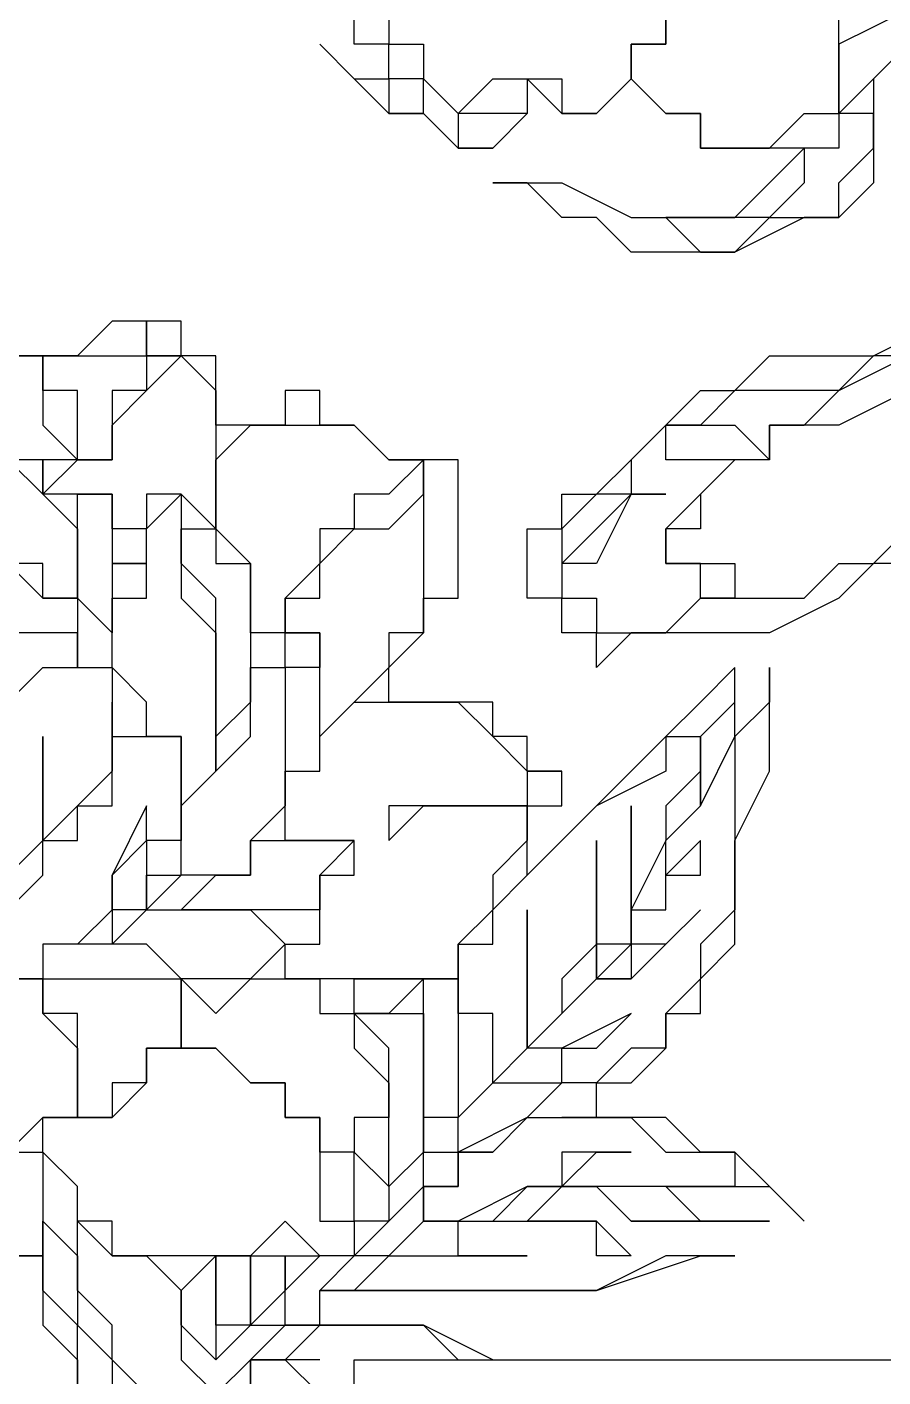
# Model space of a CAD drawing. Header units: millimetres. Extents: x 0 to 600, y 0 to 450.
# Drawn here: x 333.54 to 358.28, y 22.5 to 61.5 of the extents above; entities that cross this region are included whole.
import ezdxf

# ---------------------------------------------------------------- set-up
doc = ezdxf.new("R2010")
doc.units = ezdxf.units.MM
doc.layers.add('Engraving', color=1, linetype='Continuous')
doc.layers.add('External Cuts', color=5, linetype='Continuous')

msp = doc.modelspace()

# ---------------------------------------------------------------- linework, layer by layer
at = {"layer": 'Engraving'}
for p, q in [((343, 61), (343, 62)), ((344, 62), (344, 61)), ((352, 61), (352, 62)), ((352, 62), (352, 61)), ((359, 62), (357, 61)), ((357, 61), (357, 62)), ((343, 60), (342, 61)), ((342, 61), (342, 61)), ((342, 61), (342, 61)), ((342, 61), (343, 60)), ((344, 61), (343, 61)), ((344, 60), (344, 61)), ((344, 61), (344, 61)), ((344, 61), (344, 61)), ((344, 61), (344, 61)), ((344, 61), (345, 61)), ((345, 61), (345, 61)), ((345, 61), (345, 60)), ((351, 60), (351, 61)), ((351, 61), (351, 61)), ((351, 61), (352, 61)), ((352, 61), (351, 61)), ((351, 61), (351, 60)), ((357, 61), (357, 61)), ((357, 61), (357, 60)), ((357, 60), (357, 61)), ((357, 61), (357, 61)), ((357, 61), (357, 61)), ((359, 61), (358, 60)), ((358, 60), (359, 61)), ((344, 59), (343, 60)), ((343, 60), (343, 60)), ((343, 60), (343, 60)), ((343, 60), (344, 60)), ((344, 60), (344, 60)), ((344, 60), (344, 59)), ((345, 60), (344, 60)), ((345, 59), (345, 60)), ((345, 60), (345, 60)), ((345, 60), (345, 60)), ((345, 60), (345, 60)), ((345, 60), (346, 59)), ((346, 59), (347, 60)), ((347, 60), (348, 60)), ((349, 59), (348, 60)), ((348, 60), (348, 59)), ((348, 60), (348, 60)), ((348, 60), (348, 60)), ((348, 60), (349, 60)), ((349, 60), (349, 59)), ((350, 59), (351, 60)), ((351, 60), (350, 59)), ((352, 59), (351, 60)), ((351, 60), (352, 59)), ((351, 60), (351, 60)), ((357, 59), (358, 60)), ((357, 60), (357, 60)), ((357, 60), (357, 59)), ((357, 59), (357, 60)), ((357, 60), (357, 60)), ((357, 60), (357, 60)), ((358, 60), (358, 59)), ((345, 59), (344, 59)), ((344, 59), (344, 59)), ((344, 59), (345, 59)), ((346, 58), (345, 59)), ((347, 59), (346, 59)), ((346, 59), (346, 59)), ((346, 59), (346, 59)), ((346, 59), (346, 58)), ((346, 59), (346, 59)), ((348, 59), (347, 59)), ((347, 58), (348, 59)), ((348, 59), (347, 58)), ((348, 59), (348, 59)), ((348, 59), (348, 59)), ((348, 59), (348, 59)), ((348, 59), (348, 59)), ((350, 59), (349, 59)), ((349, 59), (349, 59)), ((349, 59), (350, 59)), ((350, 59), (350, 59)), ((350, 59), (350, 59)), ((350, 59), (350, 59)), ((350, 59), (350, 59)), ((350, 59), (350, 59)), ((350, 59), (350, 59)), ((353, 59), (352, 59)), ((352, 59), (353, 59)), ((353, 58), (353, 59)), ((353, 59), (353, 58)), ((355, 58), (356, 59)), ((356, 59), (357, 59)), ((358, 59), (357, 59)), ((357, 59), (357, 58)), ((357, 59), (357, 59)), ((357, 59), (357, 59)), ((358, 58), (358, 59)), ((358, 59), (358, 59)), ((358, 59), (358, 58)), ((346, 58), (347, 58)), ((347, 58), (346, 58)), ((346, 58), (346, 58)), ((346, 58), (346, 58)), ((347, 58), (347, 58)), ((347, 58), (347, 58)), ((347, 58), (347, 58)), ((354, 58), (353, 58)), ((353, 58), (353, 58)), ((353, 58), (354, 58)), ((355, 58), (354, 58)), ((354, 58), (354, 58)), ((354, 58), (354, 58)), ((354, 58), (355, 58)), ((356, 58), (355, 58)), ((355, 57), (356, 58)), ((357, 58), (356, 58)), ((356, 58), (356, 58)), ((356, 58), (356, 57)), ((357, 57), (358, 58)), ((358, 58), (358, 58)), ((358, 58), (358, 58)), ((358, 58), (358, 58)), ((358, 58), (358, 57)), ((348, 57), (347, 57)), ((347, 57), (347, 57)), ((347, 57), (347, 57)), ((347, 57), (349, 57)), ((349, 56), (348, 57)), ((349, 57), (351, 56)), ((354, 56), (355, 57)), ((356, 57), (355, 56)), ((356, 57), (356, 57)), ((356, 57), (356, 57)), ((357, 56), (357, 57)), ((358, 57), (357, 56)), ((358, 57), (358, 57)), ((350, 56), (349, 56)), ((351, 55), (350, 56)), ((351, 56), (351, 56)), ((351, 56), (352, 56)), ((352, 56), (353, 56)), ((353, 56), (352, 56)), ((352, 56), (353, 55)), ((353, 56), (354, 56)), ((354, 56), (353, 56)), ((356, 56), (354, 55)), ((354, 56), (354, 56)), ((355, 56), (354, 56)), ((354, 56), (354, 56)), ((354, 56), (354, 56)), ((354, 55), (355, 56)), ((355, 56), (356, 56)), ((356, 56), (356, 56)), ((356, 56), (357, 56)), ((357, 56), (356, 56)), ((356, 56), (356, 56)), ((357, 56), (357, 56)), ((352, 55), (351, 55)), ((353, 55), (352, 55)), ((352, 55), (352, 55)), ((352, 55), (352, 55)), ((354, 55), (353, 55)), ((353, 55), (353, 55)), ((353, 55), (353, 55)), ((353, 55), (354, 55)), ((354, 55), (354, 55)), ((354, 55), (354, 55)), ((336, 53), (335, 52)), ((337, 53), (336, 53)), ((336, 53), (336, 53)), ((336, 53), (336, 53)), ((338, 53), (337, 53)), ((337, 53), (337, 52)), ((337, 52), (337, 53)), ((338, 52), (338, 53)), ((338, 53), (338, 53)), ((338, 53), (338, 53)), ((358, 52), (360, 53)), ((334, 52), (333, 52)), ((333, 52), (334, 52)), ((335, 52), (334, 52)), ((334, 52), (334, 52)), ((334, 52), (334, 52)), ((334, 52), (334, 52)), ((334, 51), (334, 52)), ((334, 52), (335, 52)), ((334, 52), (334, 51)), ((335, 52), (335, 52)), ((335, 52), (335, 52)), ((335, 52), (336, 52)), ((336, 52), (336, 52)), ((336, 52), (336, 52)), ((336, 52), (337, 52)), ((337, 52), (337, 52)), ((337, 52), (337, 52)), ((337, 52), (337, 52)), ((337, 52), (338, 52)), ((338, 52), (337, 52)), ((337, 52), (337, 52)), ((337, 52), (337, 51)), ((337, 51), (338, 52)), ((339, 52), (338, 52)), ((338, 52), (338, 52)), ((338, 52), (338, 52)), ((338, 52), (338, 52)), ((338, 52), (338, 52)), ((338, 52), (339, 51)), ((339, 51), (339, 52)), ((354, 51), (355, 52)), ((355, 52), (357, 52)), ((357, 52), (358, 52)), ((358, 52), (357, 51)), ((357, 51), (359, 52)), ((359, 52), (358, 52)), ((335, 51), (334, 51)), ((334, 51), (334, 51)), ((334, 51), (334, 51)), ((334, 51), (334, 50)), ((335, 50), (335, 51)), ((337, 51), (336, 51)), ((336, 51), (336, 51)), ((336, 51), (336, 50)), ((336, 50), (337, 51)), ((337, 51), (337, 51)), ((339, 50), (339, 51)), ((339, 51), (339, 51)), ((339, 51), (339, 50)), ((342, 51), (341, 51)), ((341, 51), (341, 50)), ((342, 50), (342, 51)), ((352, 50), (353, 51)), ((353, 51), (354, 51)), ((354, 51), (353, 50)), ((355, 51), (354, 51)), ((357, 51), (355, 51)), ((356, 50), (357, 51)), ((359, 51), (357, 50)), ((334, 50), (335, 49)), ((335, 49), (335, 50)), ((335, 50), (335, 50)), ((336, 50), (336, 50)), ((336, 50), (336, 49)), ((336, 49), (336, 50)), ((336, 50), (336, 50)), ((340, 50), (339, 50)), ((339, 50), (339, 50)), ((339, 50), (339, 50)), ((339, 50), (339, 50)), ((339, 49), (340, 50)), ((339, 50), (339, 50)), ((339, 50), (339, 49)), ((341, 50), (340, 50)), ((340, 50), (340, 50)), ((340, 50), (340, 50)), ((340, 50), (340, 50)), ((340, 50), (340, 50)), ((340, 50), (341, 50)), ((341, 50), (341, 50)), ((341, 50), (342, 50)), ((343, 50), (342, 50)), ((342, 50), (342, 50)), ((342, 50), (342, 50)), ((342, 50), (343, 50)), ((344, 49), (343, 50)), ((343, 50), (343, 50)), ((343, 50), (344, 49)), ((351, 49), (352, 50)), ((352, 50), (351, 49)), ((352, 50), (352, 50)), ((353, 50), (352, 50)), ((352, 49), (352, 50)), ((352, 50), (352, 50)), ((352, 50), (353, 50)), ((353, 50), (354, 50)), ((354, 50), (355, 49)), ((356, 50), (355, 50)), ((355, 50), (355, 49)), ((355, 49), (355, 50)), ((355, 50), (355, 50)), ((355, 50), (356, 50)), ((357, 50), (356, 50)), ((333, 49), (334, 48)), ((334, 49), (333, 49)), ((334, 48), (335, 49)), ((335, 49), (334, 49)), ((334, 49), (334, 48)), ((334, 48), (334, 49)), ((334, 49), (334, 49)), ((335, 49), (335, 49)), ((336, 49), (335, 49)), ((335, 49), (335, 49)), ((335, 49), (336, 49)), ((336, 49), (336, 49)), ((339, 48), (339, 49)), ((339, 49), (339, 49)), ((339, 49), (339, 49)), ((339, 49), (339, 49)), ((339, 49), (339, 48)), ((345, 49), (344, 49)), ((344, 49), (344, 49)), ((344, 49), (344, 49)), ((344, 49), (345, 49)), ((345, 49), (344, 48)), ((346, 49), (345, 49)), ((345, 49), (345, 49)), ((345, 49), (345, 49)), ((345, 49), (345, 49)), ((345, 49), (345, 49)), ((345, 49), (345, 49)), ((345, 48), (345, 49)), ((345, 49), (345, 49)), ((345, 49), (345, 49)), ((345, 49), (345, 49)), ((345, 49), (345, 48)), ((345, 49), (345, 49)), ((345, 49), (345, 49)), ((345, 49), (345, 49)), ((346, 48), (346, 49)), ((350, 48), (351, 49)), ((351, 49), (351, 48)), ((353, 49), (352, 49)), ((353, 48), (354, 49)), ((354, 49), (353, 49)), ((354, 49), (353, 48)), ((355, 49), (354, 49)), ((355, 49), (355, 49)), ((355, 49), (355, 49)), ((335, 48), (334, 48)), ((334, 48), (334, 48)), ((334, 48), (334, 48)), ((334, 48), (335, 47)), ((335, 47), (335, 48)), ((335, 48), (335, 48)), ((335, 48), (335, 48)), ((335, 48), (336, 48)), ((336, 48), (335, 48)), ((336, 48), (336, 47)), ((336, 47), (336, 48)), ((336, 48), (336, 48)), ((337, 47), (338, 48)), ((338, 48), (337, 48)), ((337, 48), (337, 48)), ((337, 48), (337, 47)), ((338, 48), (338, 48)), ((338, 48), (338, 48)), ((338, 48), (338, 48)), ((338, 48), (338, 47)), ((338, 48), (338, 48)), ((338, 48), (338, 48)), ((338, 48), (338, 48)), ((338, 48), (338, 48)), ((339, 47), (338, 48)), ((338, 48), (338, 48)), ((339, 47), (339, 48)), ((339, 48), (339, 48)), ((339, 48), (339, 48)), ((339, 48), (339, 47)), ((344, 48), (343, 48)), ((343, 48), (343, 47)), ((344, 47), (345, 48)), ((345, 48), (345, 48)), ((345, 48), (345, 48)), ((345, 48), (345, 48)), ((345, 48), (345, 48)), ((345, 48), (345, 47)), ((346, 46), (346, 48)), ((346, 48), (346, 48)), ((346, 48), (346, 48)), ((349, 47), (349, 48)), ((349, 48), (350, 48)), ((350, 48), (349, 47)), ((350, 48), (350, 48)), ((350, 48), (350, 48)), ((351, 48), (350, 48)), ((350, 48), (350, 48)), ((351, 48), (350, 46)), ((350, 47), (351, 48)), ((351, 48), (352, 48)), ((352, 48), (351, 48)), ((351, 48), (351, 48)), ((352, 47), (353, 48)), ((352, 48), (352, 48)), ((352, 48), (352, 48)), ((352, 48), (352, 48)), ((353, 48), (353, 48)), ((353, 48), (353, 47)), ((335, 46), (335, 47)), ((335, 47), (335, 47)), ((335, 47), (335, 47)), ((335, 47), (335, 47)), ((335, 47), (335, 46)), ((336, 47), (336, 47)), ((336, 47), (336, 47)), ((336, 47), (336, 47)), ((336, 47), (336, 46)), ((337, 47), (336, 47)), ((337, 46), (337, 47)), ((337, 47), (337, 47)), ((337, 47), (337, 47)), ((338, 47), (338, 47)), ((338, 47), (339, 47)), ((338, 46), (338, 47)), ((338, 47), (338, 47)), ((338, 47), (338, 47)), ((338, 47), (338, 47)), ((338, 47), (338, 47)), ((338, 47), (338, 46)), ((339, 47), (339, 47)), ((339, 47), (339, 47)), ((339, 47), (339, 46)), ((340, 46), (339, 47)), ((339, 47), (339, 47)), ((339, 47), (339, 47)), ((339, 47), (339, 47)), ((339, 47), (339, 47)), ((342, 46), (343, 47)), ((343, 47), (342, 47)), ((342, 47), (342, 46)), ((343, 47), (344, 47)), ((345, 47), (345, 46)), ((348, 46), (348, 47)), ((348, 47), (349, 47)), ((349, 47), (349, 47)), ((349, 47), (349, 47)), ((349, 47), (349, 47)), ((349, 47), (349, 46)), ((349, 46), (350, 47)), ((350, 47), (350, 47)), ((352, 46), (352, 47)), ((352, 47), (352, 47)), ((353, 47), (352, 47)), ((352, 47), (352, 46)), ((358, 46), (359, 47)), ((333, 46), (334, 45)), ((334, 46), (333, 46)), ((334, 45), (334, 46)), ((334, 46), (334, 46)), ((335, 45), (335, 46)), ((335, 46), (335, 46)), ((335, 46), (335, 46)), ((335, 46), (335, 45)), ((336, 46), (337, 46)), ((337, 46), (336, 46)), ((336, 46), (336, 45)), ((337, 45), (337, 46)), ((337, 46), (337, 46)), ((339, 45), (338, 46)), ((338, 46), (338, 46)), ((338, 46), (338, 45)), ((339, 46), (339, 46)), ((339, 46), (340, 46)), ((340, 46), (340, 45)), ((340, 45), (340, 46)), ((340, 46), (340, 46)), ((342, 46), (341, 45)), ((342, 45), (342, 46)), ((342, 46), (342, 46)), ((342, 46), (342, 46)), ((342, 46), (342, 46)), ((342, 46), (342, 46)), ((342, 46), (342, 46)), ((345, 46), (345, 45)), ((346, 45), (346, 46)), ((346, 46), (346, 46)), ((348, 45), (348, 46)), ((348, 46), (348, 46)), ((348, 46), (348, 46)), ((349, 46), (349, 45)), ((350, 46), (349, 46)), ((353, 46), (352, 46)), ((352, 46), (352, 46)), ((352, 46), (353, 46)), ((353, 45), (353, 46)), ((353, 46), (353, 46)), ((353, 46), (353, 46)), ((353, 46), (353, 46)), ((353, 46), (354, 46)), ((354, 46), (354, 46)), ((354, 46), (354, 45)), ((356, 45), (357, 46)), ((358, 46), (357, 45)), ((357, 46), (358, 46)), ((359, 46), (358, 46)), ((334, 45), (334, 45)), ((334, 45), (334, 45)), ((334, 45), (334, 45)), ((334, 45), (334, 45)), ((334, 45), (334, 45)), ((334, 45), (334, 45)), ((334, 45), (334, 45)), ((334, 45), (335, 45)), ((334, 45), (334, 45)), ((334, 45), (334, 45)), ((335, 45), (334, 45)), ((334, 45), (334, 45)), ((335, 45), (335, 45)), ((335, 45), (335, 44)), ((335, 45), (335, 45)), ((335, 45), (335, 45)), ((335, 45), (335, 45)), ((336, 44), (335, 45)), ((335, 45), (335, 45)), ((335, 45), (335, 45)), ((336, 44), (336, 45)), ((336, 45), (337, 45)), ((336, 45), (336, 45)), ((336, 45), (336, 45)), ((336, 45), (336, 44)), ((337, 45), (337, 45)), ((338, 45), (339, 44)), ((339, 44), (339, 45)), ((340, 45), (340, 44)), ((340, 44), (340, 45)), ((341, 44), (341, 45)), ((341, 45), (342, 45)), ((341, 45), (341, 44)), ((345, 44), (345, 45)), ((345, 45), (346, 45)), ((345, 45), (345, 45)), ((345, 45), (345, 44)), ((349, 45), (348, 45)), ((348, 45), (348, 45)), ((349, 44), (349, 45)), ((349, 45), (349, 45)), ((349, 45), (349, 45)), ((349, 45), (349, 45)), ((349, 45), (350, 45)), ((350, 45), (350, 45)), ((350, 45), (350, 44)), ((352, 44), (353, 45)), ((353, 45), (353, 45)), ((353, 45), (353, 45)), ((354, 45), (353, 45)), ((353, 45), (354, 45)), ((354, 45), (354, 45)), ((354, 45), (354, 45)), ((354, 45), (354, 45)), ((354, 45), (356, 45)), ((357, 45), (355, 44)), ((334, 44), (333, 44)), ((335, 44), (334, 44)), ((334, 44), (334, 44)), ((335, 44), (335, 44)), ((335, 44), (335, 44)), ((335, 44), (335, 44)), ((335, 44), (335, 43)), ((335, 43), (335, 44)), ((335, 44), (335, 44)), ((336, 43), (336, 44)), ((336, 44), (336, 44)), ((336, 44), (336, 44)), ((339, 43), (339, 44)), ((339, 44), (339, 44)), ((339, 44), (339, 44)), ((339, 44), (339, 43)), ((340, 44), (340, 43)), ((341, 44), (340, 44)), ((340, 44), (340, 44)), ((340, 44), (340, 44)), ((340, 44), (340, 44)), ((340, 44), (340, 44)), ((340, 44), (340, 44)), ((341, 43), (341, 44)), ((341, 44), (341, 44)), ((341, 44), (342, 44)), ((342, 44), (341, 44)), ((341, 44), (341, 44)), ((341, 44), (341, 44)), ((341, 44), (341, 44)), ((342, 44), (342, 44)), ((342, 44), (342, 43)), ((342, 43), (342, 44)), ((342, 44), (342, 44)), ((342, 44), (342, 44)), ((342, 44), (342, 44)), ((342, 44), (342, 44)), ((342, 44), (342, 44)), ((342, 44), (342, 44)), ((344, 43), (345, 44)), ((345, 44), (344, 44)), ((344, 44), (344, 43)), ((345, 44), (345, 44)), ((350, 44), (349, 44)), ((349, 44), (349, 44)), ((349, 44), (349, 44)), ((351, 44), (350, 43)), ((350, 43), (350, 44)), ((350, 44), (350, 44)), ((350, 44), (351, 44)), ((352, 44), (351, 44)), ((351, 44), (351, 44)), ((351, 44), (352, 44)), ((353, 44), (352, 44)), ((352, 44), (352, 44)), ((352, 44), (352, 44)), ((352, 44), (352, 44)), ((354, 44), (353, 44)), ((353, 44), (353, 44)), ((355, 44), (354, 44)), ((333, 42), (334, 43)), ((334, 43), (334, 43)), ((334, 43), (334, 43)), ((334, 43), (334, 43)), ((334, 43), (334, 43)), ((334, 43), (334, 43)), ((334, 43), (335, 43)), ((335, 43), (336, 43)), ((336, 43), (336, 43)), ((336, 43), (336, 43)), ((336, 43), (336, 43)), ((336, 43), (336, 42)), ((337, 42), (336, 43)), ((336, 43), (336, 43)), ((336, 43), (336, 43)), ((336, 43), (336, 43)), ((339, 42), (339, 43)), ((339, 43), (339, 43)), ((339, 43), (339, 42)), ((340, 42), (340, 43)), ((340, 43), (340, 43)), ((340, 43), (341, 43)), ((340, 43), (340, 42)), ((342, 43), (341, 43)), ((341, 43), (341, 42)), ((342, 42), (342, 43)), ((344, 43), (343, 42)), ((344, 42), (344, 43)), ((344, 43), (344, 43)), ((350, 43), (350, 43)), ((354, 43), (353, 42)), ((354, 42), (354, 43)), ((354, 43), (354, 43)), ((354, 43), (354, 43)), ((354, 43), (354, 43)), ((354, 43), (354, 43)), ((355, 42), (355, 43)), ((355, 43), (355, 43)), ((355, 43), (355, 42)), ((336, 42), (336, 42)), ((336, 42), (336, 41)), ((336, 41), (336, 42)), ((336, 42), (336, 42)), ((336, 42), (336, 42)), ((336, 42), (336, 42)), ((336, 42), (336, 42)), ((336, 42), (336, 41)), ((337, 41), (337, 42)), ((337, 42), (337, 42)), ((337, 42), (337, 42)), ((337, 42), (337, 42)), ((340, 42), (339, 41)), ((339, 41), (339, 42)), ((339, 42), (339, 41)), ((340, 41), (340, 42)), ((340, 42), (340, 42)), ((340, 42), (340, 42)), ((340, 42), (340, 42)), ((341, 42), (341, 41)), ((342, 41), (343, 42)), ((342, 41), (342, 42)), ((343, 42), (342, 41)), ((343, 42), (344, 42)), ((343, 42), (343, 42)), ((345, 42), (344, 42)), ((344, 42), (344, 42)), ((344, 42), (344, 42)), ((344, 42), (344, 42)), ((344, 42), (344, 42)), ((344, 42), (345, 42)), ((346, 42), (345, 42)), ((345, 42), (346, 42)), ((347, 42), (346, 42)), ((346, 42), (346, 42)), ((346, 42), (346, 42)), ((346, 42), (347, 41)), ((347, 41), (347, 42)), ((353, 42), (352, 41)), ((353, 41), (354, 42)), ((354, 42), (353, 41)), ((355, 42), (354, 41)), ((354, 41), (354, 42)), ((354, 42), (354, 42)), ((354, 42), (354, 42)), ((354, 42), (354, 42)), ((355, 40), (355, 42)), ((355, 42), (355, 42)), ((334, 40), (334, 41)), ((334, 41), (334, 41)), ((334, 41), (334, 41)), ((334, 41), (334, 40)), ((336, 40), (336, 41)), ((336, 41), (337, 41)), ((336, 41), (336, 41)), ((336, 41), (336, 41)), ((336, 41), (336, 41)), ((336, 41), (336, 40)), ((337, 41), (337, 41)), ((337, 41), (337, 41)), ((337, 41), (337, 41)), ((337, 41), (337, 41)), ((337, 41), (338, 41)), ((338, 41), (337, 41)), ((337, 41), (337, 41)), ((337, 41), (337, 41)), ((337, 41), (337, 41)), ((338, 41), (338, 40)), ((338, 39), (338, 41)), ((338, 41), (338, 41)), ((338, 41), (338, 41)), ((338, 41), (338, 41)), ((339, 40), (340, 41)), ((339, 41), (339, 40)), ((339, 40), (339, 41)), ((339, 41), (339, 40)), ((340, 41), (340, 41)), ((341, 41), (341, 41)), ((341, 41), (341, 40)), ((342, 40), (342, 41)), ((342, 41), (342, 41)), ((342, 41), (342, 41)), ((342, 41), (342, 41)), ((342, 41), (342, 41)), ((342, 41), (342, 41)), ((348, 41), (347, 41)), ((347, 41), (347, 41)), ((347, 41), (348, 40)), ((348, 40), (348, 41)), ((348, 41), (348, 41)), ((351, 40), (352, 41)), ((352, 41), (352, 40)), ((352, 41), (353, 41)), ((353, 39), (354, 41)), ((353, 41), (353, 40)), ((353, 40), (353, 41)), ((353, 41), (353, 41)), ((353, 41), (353, 41)), ((353, 41), (353, 40)), ((354, 41), (354, 39)), ((334, 39), (334, 40)), ((334, 40), (334, 40)), ((334, 40), (334, 39)), ((336, 40), (335, 39)), ((336, 39), (336, 40)), ((336, 40), (336, 40)), ((336, 40), (336, 40)), ((338, 39), (339, 40)), ((338, 40), (338, 39)), ((339, 40), (338, 39)), ((339, 40), (339, 40)), ((341, 39), (341, 40)), ((341, 40), (342, 40)), ((341, 40), (341, 40)), ((341, 40), (341, 39)), ((342, 40), (342, 40)), ((349, 40), (348, 40)), ((348, 40), (348, 40)), ((348, 40), (348, 40)), ((348, 40), (349, 40)), ((349, 40), (348, 40)), ((348, 40), (348, 39)), ((349, 39), (349, 40)), ((349, 40), (349, 40)), ((349, 40), (349, 40)), ((349, 40), (349, 40)), ((349, 40), (349, 40)), ((349, 40), (349, 40)), ((349, 40), (349, 40)), ((349, 40), (349, 40)), ((352, 40), (350, 39)), ((350, 39), (351, 40)), ((353, 40), (352, 39)), ((353, 40), (353, 39)), ((353, 39), (353, 40)), ((353, 40), (353, 40)), ((354, 38), (355, 40)), ((335, 39), (334, 38)), ((334, 38), (334, 39)), ((334, 39), (334, 39)), ((334, 39), (334, 38)), ((335, 38), (335, 39)), ((335, 39), (336, 39)), ((335, 39), (335, 39)), ((335, 39), (335, 39)), ((337, 39), (336, 37)), ((336, 39), (336, 39)), ((337, 38), (337, 39)), ((337, 39), (337, 39)), ((337, 39), (337, 39)), ((337, 39), (337, 39)), ((337, 39), (337, 39)), ((338, 38), (338, 39)), ((338, 39), (338, 38)), ((338, 39), (338, 39)), ((338, 39), (338, 39)), ((338, 39), (338, 39)), ((338, 39), (338, 39)), ((338, 39), (338, 39)), ((338, 39), (338, 39)), ((341, 39), (340, 38)), ((341, 38), (341, 39)), ((341, 39), (341, 39)), ((341, 39), (341, 39)), ((345, 39), (344, 39)), ((344, 39), (344, 38)), ((344, 38), (345, 39)), ((346, 39), (345, 39)), ((345, 39), (346, 39)), ((347, 39), (346, 39)), ((346, 39), (346, 39)), ((346, 39), (348, 39)), ((348, 39), (347, 39)), ((347, 39), (347, 39)), ((348, 38), (348, 39)), ((348, 39), (348, 39)), ((348, 39), (349, 39)), ((348, 39), (348, 39)), ((348, 39), (348, 39)), ((348, 39), (348, 39)), ((348, 39), (348, 38)), ((350, 39), (349, 38)), ((349, 38), (350, 39)), ((350, 39), (350, 39)), ((351, 38), (351, 39)), ((351, 39), (351, 39)), ((351, 39), (351, 39)), ((351, 39), (351, 39)), ((351, 39), (351, 39)), ((351, 39), (351, 38)), ((352, 38), (353, 39)), ((352, 39), (352, 39)), ((352, 39), (352, 38)), ((354, 39), (354, 38)), ((334, 38), (333, 37)), ((334, 37), (334, 38)), ((334, 38), (334, 38)), ((334, 38), (334, 38)), ((334, 38), (335, 38)), ((336, 37), (337, 38)), ((338, 38), (337, 38)), ((337, 38), (337, 37)), ((338, 37), (338, 38)), ((338, 38), (338, 38)), ((340, 37), (340, 38)), ((340, 38), (341, 38)), ((340, 38), (340, 38)), ((340, 38), (340, 37)), ((342, 38), (341, 38)), ((341, 38), (341, 38)), ((341, 38), (341, 38)), ((341, 38), (342, 38)), ((343, 38), (342, 38)), ((342, 38), (342, 38)), ((342, 38), (342, 38)), ((342, 38), (343, 38)), ((343, 38), (342, 37)), ((343, 37), (343, 38)), ((343, 38), (343, 38)), ((343, 38), (343, 38)), ((343, 38), (343, 38)), ((343, 38), (343, 38)), ((343, 38), (343, 38)), ((343, 38), (343, 38)), ((344, 38), (344, 38)), ((344, 38), (344, 38)), ((348, 38), (347, 37)), ((349, 38), (348, 37)), ((348, 37), (348, 38)), ((348, 37), (349, 38)), ((349, 38), (349, 38)), ((349, 38), (349, 38)), ((350, 37), (350, 38)), ((350, 38), (350, 38)), ((350, 38), (350, 38)), ((350, 38), (350, 37)), ((352, 38), (351, 36)), ((351, 37), (351, 38)), ((351, 38), (351, 38)), ((351, 38), (351, 37)), ((353, 38), (352, 37)), ((352, 37), (352, 38)), ((352, 38), (352, 38)), ((353, 37), (353, 38)), ((353, 38), (353, 38)), ((353, 38), (353, 38)), ((353, 38), (353, 38)), ((353, 38), (353, 38)), ((354, 37), (354, 38)), ((354, 38), (354, 36)), ((333, 36), (334, 37)), ((336, 36), (336, 37)), ((336, 37), (336, 37)), ((336, 37), (336, 37)), ((336, 37), (336, 36)), ((338, 37), (337, 36)), ((337, 36), (337, 37)), ((337, 37), (338, 37)), ((337, 37), (337, 37)), ((337, 37), (337, 36)), ((338, 36), (339, 37)), ((339, 37), (338, 37)), ((338, 37), (338, 37)), ((339, 37), (339, 37)), ((339, 37), (340, 37)), ((340, 37), (339, 37)), ((339, 37), (339, 37)), ((342, 36), (342, 37)), ((342, 37), (342, 37)), ((342, 37), (342, 37)), ((342, 37), (342, 37)), ((342, 37), (342, 37)), ((342, 37), (343, 37)), ((342, 37), (342, 37)), ((342, 37), (342, 37)), ((342, 37), (342, 37)), ((342, 37), (342, 37)), ((342, 37), (342, 36)), ((347, 36), (348, 37)), ((347, 37), (347, 36)), ((348, 37), (348, 37)), ((348, 37), (348, 37)), ((348, 37), (348, 37)), ((350, 36), (350, 37)), ((350, 37), (350, 37)), ((350, 37), (350, 36)), ((351, 36), (351, 37)), ((351, 37), (351, 36)), ((352, 36), (352, 37)), ((352, 37), (353, 37)), ((352, 37), (352, 37)), ((352, 37), (352, 37)), ((352, 37), (352, 37)), ((352, 37), (352, 37)), ((354, 36), (354, 37)), ((336, 36), (335, 35)), ((335, 35), (336, 36)), ((336, 35), (337, 36)), ((336, 36), (336, 36)), ((336, 36), (336, 36)), ((337, 36), (336, 36)), ((336, 36), (336, 35)), ((337, 36), (337, 36)), ((337, 36), (338, 36)), ((337, 36), (337, 36)), ((337, 36), (337, 36)), ((338, 36), (338, 36)), ((339, 36), (338, 36)), ((338, 36), (338, 36)), ((338, 36), (338, 36)), ((338, 36), (338, 36)), ((338, 36), (338, 36)), ((338, 36), (339, 36)), ((340, 36), (339, 36)), ((339, 36), (339, 36)), ((339, 36), (340, 36)), ((341, 36), (340, 36)), ((340, 36), (340, 36)), ((340, 36), (340, 36)), ((340, 36), (341, 35)), ((342, 36), (341, 36)), ((341, 36), (341, 36)), ((341, 36), (341, 36)), ((342, 35), (342, 36)), ((342, 36), (342, 36)), ((342, 36), (342, 36)), ((342, 36), (342, 36)), ((342, 36), (342, 36)), ((342, 36), (342, 36)), ((342, 36), (342, 36)), ((342, 36), (342, 36)), ((342, 36), (342, 36)), ((347, 36), (346, 35)), ((347, 35), (347, 36)), ((347, 36), (347, 36)), ((348, 35), (348, 36)), ((348, 36), (348, 36)), ((348, 36), (348, 35)), ((350, 35), (350, 36)), ((350, 36), (350, 36)), ((350, 36), (350, 35)), ((351, 35), (351, 36)), ((351, 36), (352, 36)), ((351, 36), (351, 36)), ((351, 36), (351, 36)), ((351, 36), (351, 36)), ((351, 36), (351, 35)), ((352, 35), (353, 36)), ((353, 36), (352, 35)), ((354, 36), (353, 35)), ((353, 36), (353, 36)), ((353, 36), (353, 36)), ((354, 35), (354, 36)), ((335, 35), (334, 35)), ((334, 35), (334, 34)), ((335, 35), (335, 35)), ((335, 35), (335, 35)), ((336, 35), (335, 35)), ((337, 35), (336, 35)), ((336, 35), (336, 35)), ((336, 35), (336, 35)), ((336, 35), (336, 35)), ((336, 35), (336, 35)), ((338, 34), (337, 35)), ((341, 35), (340, 34)), ((341, 34), (341, 35)), ((341, 35), (341, 35)), ((341, 35), (341, 35)), ((341, 35), (341, 35)), ((341, 35), (342, 35)), ((341, 35), (341, 35)), ((341, 35), (341, 35)), ((341, 35), (341, 35)), ((341, 35), (341, 35)), ((341, 35), (341, 35)), ((342, 35), (342, 35)), ((346, 34), (346, 35)), ((346, 35), (347, 35)), ((346, 35), (346, 35)), ((346, 35), (346, 34)), ((348, 34), (348, 35)), ((348, 35), (348, 35)), ((348, 35), (348, 34)), ((350, 35), (349, 34)), ((350, 34), (351, 35)), ((351, 35), (350, 35)), ((350, 35), (350, 35)), ((350, 35), (350, 34)), ((350, 34), (350, 35)), ((350, 35), (350, 35)), ((350, 35), (350, 35)), ((351, 34), (352, 35)), ((352, 35), (351, 35)), ((351, 35), (351, 34)), ((351, 35), (351, 35)), ((352, 35), (352, 35)), ((352, 35), (352, 35)), ((353, 34), (354, 35)), ((353, 35), (353, 34)), ((333, 34), (334, 34)), ((334, 34), (333, 34)), ((334, 33), (334, 34)), ((334, 34), (334, 34)), ((334, 34), (334, 34)), ((334, 34), (335, 34)), ((334, 34), (334, 34)), ((334, 34), (334, 33)), ((335, 34), (335, 34)), ((335, 34), (335, 34)), ((335, 34), (336, 34)), ((336, 34), (337, 34)), ((337, 34), (337, 34)), ((337, 34), (337, 34)), ((337, 34), (338, 34)), ((338, 33), (338, 34)), ((338, 34), (339, 33)), ((338, 34), (338, 33)), ((339, 34), (338, 34)), ((338, 34), (338, 34)), ((339, 33), (340, 34)), ((340, 34), (339, 34)), ((339, 34), (339, 34)), ((339, 34), (339, 34)), ((339, 34), (339, 34)), ((339, 34), (339, 34)), ((340, 34), (340, 34)), ((340, 34), (340, 34)), ((340, 34), (340, 34)), ((340, 34), (340, 34)), ((340, 34), (341, 34)), ((340, 34), (340, 34)), ((341, 34), (341, 34)), ((341, 34), (342, 34)), ((342, 34), (341, 34)), ((341, 34), (341, 34)), ((342, 34), (342, 33)), ((343, 34), (342, 34)), ((342, 34), (342, 34)), ((343, 33), (343, 34)), ((343, 34), (343, 34)), ((343, 34), (343, 34)), ((343, 34), (344, 34)), ((344, 34), (343, 34)), ((343, 34), (343, 34)), ((344, 34), (345, 34)), ((345, 34), (344, 33)), ((345, 34), (344, 34)), ((345, 33), (345, 34)), ((345, 34), (346, 34)), ((345, 34), (345, 34)), ((345, 34), (345, 34)), ((346, 34), (345, 34)), ((345, 34), (345, 34)), ((346, 34), (346, 34)), ((346, 34), (346, 34)), ((346, 33), (346, 34)), ((346, 34), (346, 34)), ((346, 34), (346, 33)), ((348, 33), (348, 34)), ((348, 34), (348, 34)), ((348, 34), (348, 34)), ((348, 34), (348, 33)), ((349, 33), (350, 34)), ((349, 34), (349, 33)), ((350, 34), (351, 34)), ((351, 34), (350, 34)), ((350, 34), (350, 34)), ((350, 34), (350, 34)), ((350, 34), (350, 34)), ((353, 34), (352, 33)), ((353, 33), (353, 34)), ((353, 34), (353, 34)), ((335, 33), (334, 33)), ((334, 33), (334, 33)), ((334, 33), (335, 32)), ((335, 32), (335, 33)), ((338, 32), (338, 33)), ((338, 33), (338, 33)), ((338, 33), (338, 33)), ((338, 33), (338, 33)), ((338, 33), (338, 33)), ((338, 33), (338, 32)), ((339, 33), (339, 33)), ((339, 33), (339, 33)), ((342, 33), (343, 33)), ((344, 32), (343, 33)), ((343, 33), (344, 33)), ((343, 33), (343, 32)), ((344, 33), (343, 33)), ((343, 33), (343, 33)), ((344, 33), (345, 33)), ((344, 33), (344, 33)), ((345, 33), (345, 33)), ((345, 32), (345, 33)), ((345, 33), (345, 32)), ((347, 33), (346, 33)), ((346, 33), (346, 33)), ((346, 33), (346, 32)), ((347, 32), (347, 33)), ((348, 32), (349, 33)), ((349, 33), (348, 32)), ((348, 32), (348, 33)), ((348, 33), (348, 33)), ((348, 33), (348, 32)), ((351, 33), (349, 32)), ((349, 33), (349, 33)), ((350, 32), (351, 33)), ((351, 33), (351, 33)), ((351, 33), (351, 33)), ((352, 32), (352, 33)), ((352, 33), (353, 33)), ((352, 33), (352, 32)), ((335, 31), (335, 32)), ((335, 32), (335, 32)), ((335, 32), (335, 32)), ((335, 32), (335, 32)), ((335, 32), (335, 31)), ((337, 31), (337, 32)), ((337, 32), (337, 32)), ((337, 32), (337, 32)), ((337, 32), (338, 32)), ((338, 32), (337, 32)), ((337, 32), (337, 32)), ((337, 32), (337, 32)), ((337, 32), (337, 32)), ((337, 32), (337, 32)), ((337, 32), (337, 31)), ((338, 32), (338, 32)), ((338, 32), (338, 32)), ((338, 32), (339, 32)), ((339, 32), (338, 32)), ((338, 32), (338, 32)), ((338, 32), (338, 32)), ((338, 32), (338, 32)), ((338, 32), (338, 32)), ((339, 32), (340, 31)), ((340, 31), (339, 32)), ((343, 32), (343, 32)), ((343, 32), (344, 31)), ((344, 31), (344, 32)), ((344, 32), (344, 32)), ((345, 31), (345, 32)), ((345, 32), (345, 32)), ((345, 32), (345, 32)), ((345, 32), (345, 32)), ((345, 32), (345, 31)), ((346, 32), (346, 32)), ((346, 32), (346, 31)), ((348, 32), (347, 31)), ((347, 31), (347, 32)), ((347, 32), (347, 32)), ((349, 32), (348, 32)), ((348, 32), (348, 32)), ((348, 32), (348, 32)), ((348, 32), (348, 32)), ((348, 32), (348, 32)), ((348, 32), (348, 32)), ((349, 31), (349, 32)), ((349, 32), (350, 32)), ((351, 32), (350, 31)), ((351, 31), (352, 32)), ((352, 32), (351, 32)), ((335, 30), (335, 31)), ((335, 31), (335, 31)), ((335, 31), (335, 31)), ((335, 31), (335, 31)), ((335, 31), (335, 30)), ((336, 30), (337, 31)), ((337, 31), (336, 31)), ((336, 31), (336, 30)), ((337, 31), (337, 31)), ((337, 31), (337, 31)), ((337, 31), (337, 31)), ((340, 31), (340, 31)), ((340, 31), (341, 31)), ((341, 31), (340, 31)), ((341, 31), (341, 30)), ((341, 30), (341, 31)), ((341, 31), (341, 31)), ((344, 30), (344, 31)), ((344, 31), (344, 31)), ((344, 31), (344, 31)), ((344, 31), (344, 30)), ((345, 30), (345, 31)), ((345, 31), (345, 31)), ((345, 31), (345, 30)), ((346, 30), (347, 31)), ((347, 31), (346, 30)), ((346, 30), (347, 31)), ((346, 31), (346, 31)), ((346, 31), (346, 30)), ((347, 31), (348, 31)), ((347, 31), (347, 31)), ((349, 31), (348, 30)), ((348, 31), (348, 31)), ((348, 31), (349, 31)), ((350, 31), (349, 31)), ((350, 30), (350, 31)), ((350, 31), (351, 31)), ((334, 30), (333, 29)), ((334, 29), (334, 30)), ((334, 30), (335, 30)), ((335, 30), (334, 30)), ((334, 30), (334, 30)), ((334, 30), (334, 30)), ((335, 30), (335, 30)), ((335, 30), (335, 30)), ((335, 30), (336, 30)), ((335, 30), (335, 30)), ((336, 30), (335, 30)), ((335, 30), (335, 30)), ((335, 30), (335, 30)), ((336, 30), (336, 30)), ((336, 30), (336, 30)), ((341, 30), (342, 30)), ((342, 30), (341, 30)), ((342, 30), (342, 29)), ((342, 29), (342, 30)), ((342, 30), (342, 30)), ((344, 30), (343, 30)), ((343, 30), (343, 29)), ((344, 29), (344, 30)), ((344, 30), (344, 30)), ((344, 30), (344, 30)), ((346, 30), (345, 30)), ((345, 30), (345, 29)), ((345, 29), (345, 30)), ((345, 30), (345, 29)), ((348, 30), (346, 29)), ((346, 29), (346, 30)), ((346, 30), (346, 30)), ((346, 30), (346, 30)), ((346, 30), (346, 30)), ((347, 29), (348, 30)), ((348, 30), (349, 30)), ((350, 30), (349, 30)), ((349, 30), (349, 30)), ((349, 30), (350, 30)), ((349, 30), (350, 30)), ((351, 30), (350, 30)), ((350, 30), (350, 30)), ((350, 30), (351, 30)), ((352, 30), (351, 30)), ((351, 30), (352, 29)), ((353, 29), (352, 30)), ((333, 29), (334, 29)), ((334, 29), (334, 29)), ((334, 29), (334, 28)), ((335, 28), (334, 29)), ((334, 29), (334, 29)), ((334, 29), (334, 29)), ((334, 29), (334, 29)), ((334, 29), (334, 29)), ((342, 29), (342, 29)), ((342, 29), (342, 29)), ((342, 29), (342, 27)), ((342, 29), (342, 29)), ((343, 29), (342, 29)), ((342, 29), (342, 29)), ((343, 28), (343, 29)), ((343, 29), (343, 29)), ((343, 29), (343, 29)), ((343, 29), (344, 28)), ((343, 29), (343, 29)), ((343, 29), (343, 29)), ((343, 29), (343, 29)), ((343, 29), (343, 29)), ((344, 29), (344, 29)), ((344, 29), (344, 29)), ((344, 29), (344, 29)), ((345, 29), (344, 28)), ((344, 28), (344, 29)), ((344, 29), (344, 29)), ((345, 28), (345, 29)), ((345, 29), (346, 29)), ((345, 29), (345, 29)), ((345, 29), (345, 29)), ((346, 29), (346, 29)), ((346, 29), (346, 29)), ((346, 29), (346, 29)), ((346, 28), (346, 29)), ((346, 29), (347, 29)), ((347, 29), (346, 29)), ((346, 29), (346, 28)), ((346, 29), (347, 29)), ((347, 29), (347, 29)), ((347, 29), (347, 29)), ((347, 29), (347, 29)), ((349, 28), (350, 29)), ((350, 29), (349, 29)), ((349, 29), (349, 28)), ((350, 29), (350, 29)), ((350, 29), (351, 29)), ((351, 29), (350, 29)), ((351, 29), (351, 29)), ((351, 29), (351, 29)), ((351, 29), (351, 29)), ((351, 29), (351, 29)), ((351, 29), (351, 29)), ((352, 29), (353, 29)), ((354, 29), (353, 29)), ((353, 29), (354, 29)), ((355, 28), (354, 29)), ((354, 29), (354, 29)), ((354, 29), (354, 28)), ((334, 28), (334, 28)), ((334, 28), (334, 28)), ((334, 28), (334, 27)), ((335, 27), (335, 28)), ((343, 27), (343, 28)), ((343, 28), (343, 28)), ((343, 28), (343, 28)), ((344, 27), (345, 28)), ((344, 28), (344, 28)), ((344, 28), (344, 28)), ((344, 28), (344, 28)), ((344, 28), (344, 27)), ((344, 28), (344, 28)), ((345, 27), (345, 28)), ((345, 28), (346, 28)), ((346, 28), (345, 28)), ((345, 28), (345, 28)), ((345, 28), (345, 27)), ((348, 28), (346, 27)), ((348, 28), (347, 27)), ((347, 27), (348, 28)), ((348, 27), (349, 28)), ((349, 28), (348, 28)), ((348, 28), (348, 28)), ((348, 28), (349, 28)), ((349, 28), (348, 28)), ((348, 28), (348, 28)), ((349, 28), (350, 28)), ((350, 28), (349, 28)), ((350, 28), (350, 28)), ((350, 28), (351, 27)), ((351, 28), (350, 28)), ((352, 28), (351, 28)), ((353, 27), (352, 28)), ((352, 28), (352, 28)), ((352, 28), (352, 28)), ((352, 28), (352, 28)), ((352, 28), (352, 28)), ((352, 28), (352, 28)), ((352, 28), (353, 28)), ((353, 28), (352, 28)), ((353, 28), (354, 28)), ((354, 28), (353, 28)), ((353, 28), (353, 28)), ((354, 28), (354, 28)), ((354, 28), (354, 28)), ((354, 28), (354, 28)), ((354, 28), (354, 28)), ((354, 28), (355, 28)), ((355, 28), (355, 28)), ((355, 28), (356, 27)), ((356, 27), (355, 28)), ((355, 28), (355, 28)), ((334, 27), (334, 27)), ((334, 27), (334, 26)), ((334, 26), (334, 27)), ((334, 27), (334, 27)), ((334, 27), (334, 27)), ((334, 27), (335, 26)), ((335, 25), (335, 27)), ((335, 27), (335, 27)), ((335, 27), (335, 27)), ((335, 27), (335, 27)), ((335, 27), (336, 26)), ((336, 27), (335, 27)), ((335, 27), (335, 27)), ((336, 26), (336, 27)), ((341, 27), (340, 26)), ((342, 26), (341, 27)), ((342, 27), (343, 27)), ((343, 26), (344, 27)), ((343, 27), (343, 26)), ((344, 27), (343, 27)), ((343, 27), (343, 27)), ((343, 27), (343, 27)), ((343, 27), (343, 27)), ((343, 27), (343, 27)), ((343, 27), (343, 27)), ((343, 27), (343, 27)), ((345, 27), (344, 26)), ((346, 27), (345, 27)), ((345, 27), (345, 27)), ((345, 27), (345, 27)), ((345, 27), (346, 27)), ((346, 27), (345, 27)), ((345, 27), (345, 27)), ((345, 27), (345, 27)), ((345, 27), (345, 27)), ((345, 27), (345, 27)), ((346, 26), (346, 27)), ((346, 27), (346, 27)), ((346, 27), (347, 27)), ((347, 27), (348, 27)), ((348, 27), (349, 27)), ((349, 27), (348, 27)), ((348, 27), (348, 27)), ((348, 27), (348, 27)), ((348, 27), (348, 27)), ((349, 27), (350, 27)), ((350, 27), (349, 27)), ((350, 27), (351, 26)), ((350, 26), (350, 27)), ((351, 27), (352, 27)), ((352, 27), (351, 27)), ((351, 27), (351, 27)), ((351, 27), (352, 27)), ((352, 27), (353, 27)), ((353, 27), (352, 27)), ((352, 27), (352, 27)), ((352, 27), (353, 27)), ((353, 27), (353, 27)), ((353, 27), (353, 27)), ((353, 27), (354, 27)), ((354, 27), (353, 27)), ((354, 27), (355, 27)), ((355, 27), (354, 27)), ((354, 27), (354, 27)), ((354, 27), (355, 27)), ((355, 27), (354, 27)), ((354, 27), (354, 27)), ((354, 27), (354, 27)), ((355, 27), (355, 27)), ((355, 27), (355, 27)), ((355, 27), (355, 27)), ((355, 27), (355, 27)), ((355, 27), (355, 27)), ((355, 27), (355, 27)), ((355, 27), (355, 27)), ((355, 27), (355, 27)), ((355, 27), (355, 27)), ((355, 27), (355, 27)), ((355, 27), (355, 27)), ((355, 27), (355, 27)), ((355, 27), (355, 27)), ((356, 27), (356, 27)), ((356, 27), (356, 27)), ((356, 27), (356, 27)), ((356, 27), (356, 27)), ((334, 26), (333, 26)), ((333, 26), (334, 26)), ((334, 25), (334, 26)), ((334, 26), (334, 26)), ((334, 26), (334, 25)), ((335, 26), (335, 25)), ((336, 26), (336, 26)), ((336, 26), (336, 26)), ((336, 26), (337, 26)), ((337, 26), (336, 26)), ((336, 26), (336, 26)), ((337, 26), (338, 25)), ((338, 26), (337, 26)), ((338, 25), (339, 26)), ((339, 26), (338, 26)), ((338, 26), (338, 26)), ((339, 26), (339, 25)), ((339, 25), (339, 26)), ((339, 26), (340, 26)), ((340, 26), (339, 26)), ((339, 26), (339, 26)), ((340, 26), (340, 26)), ((340, 26), (340, 26)), ((340, 26), (340, 25)), ((340, 25), (340, 26)), ((340, 26), (340, 26)), ((340, 26), (340, 26)), ((340, 26), (341, 26)), ((340, 26), (340, 26)), ((341, 25), (341, 26)), ((341, 26), (342, 26)), ((342, 26), (341, 25)), ((341, 26), (341, 26)), ((341, 26), (341, 26)), ((341, 26), (341, 26)), ((341, 26), (341, 26)), ((341, 26), (341, 26)), ((341, 26), (341, 25)), ((343, 26), (342, 25)), ((342, 25), (343, 26)), ((342, 26), (342, 26)), ((342, 26), (342, 26)), ((342, 26), (342, 26)), ((343, 26), (342, 26)), ((342, 26), (342, 26)), ((343, 25), (344, 26)), ((344, 26), (343, 26)), ((344, 26), (345, 26)), ((345, 26), (346, 26)), ((346, 26), (346, 26)), ((346, 26), (347, 26)), ((347, 26), (346, 26)), ((347, 26), (348, 26)), ((348, 26), (347, 26)), ((347, 26), (347, 26)), ((348, 26), (348, 26)), ((348, 26), (348, 26)), ((350, 25), (353, 26)), ((352, 26), (350, 25)), ((351, 26), (350, 26)), ((353, 26), (352, 26)), ((353, 26), (353, 26)), ((353, 26), (354, 26)), ((354, 26), (353, 26)), ((353, 26), (353, 26)), ((354, 26), (354, 26)), ((335, 24), (334, 25)), ((334, 25), (334, 24)), ((335, 25), (335, 24)), ((336, 24), (335, 25)), ((338, 25), (338, 25)), ((338, 25), (338, 24)), ((338, 24), (338, 25)), ((338, 25), (338, 25)), ((338, 25), (338, 25)), ((338, 25), (338, 25)), ((341, 25), (339, 23)), ((339, 25), (339, 25)), ((339, 25), (339, 25)), ((339, 25), (339, 24)), ((339, 24), (339, 25)), ((339, 25), (339, 25)), ((340, 25), (340, 24)), ((340, 24), (340, 25)), ((341, 25), (340, 24)), ((341, 24), (341, 25)), ((341, 25), (341, 25)), ((341, 25), (341, 25)), ((341, 25), (341, 25)), ((342, 24), (342, 25)), ((342, 25), (343, 25)), ((343, 25), (342, 25)), ((342, 25), (342, 25)), ((342, 25), (342, 25)), ((342, 25), (342, 25)), ((342, 25), (343, 25)), ((343, 25), (343, 25)), ((343, 25), (344, 25)), ((344, 25), (343, 25)), ((343, 25), (343, 25)), ((344, 25), (345, 25)), ((345, 25), (344, 25)), ((345, 25), (345, 25)), ((345, 25), (346, 25)), ((347, 25), (345, 25)), ((346, 25), (347, 25)), ((347, 25), (348, 25)), ((348, 25), (347, 25)), ((348, 25), (349, 25)), ((349, 25), (348, 25)), ((349, 25), (350, 25)), ((350, 25), (349, 25)), ((334, 24), (335, 23)), ((335, 23), (335, 24)), ((335, 24), (336, 23)), ((336, 23), (336, 24)), ((338, 24), (338, 24)), ((338, 24), (338, 23)), ((339, 23), (338, 24)), ((338, 24), (338, 24)), ((339, 23), (340, 24)), ((339, 24), (339, 24)), ((339, 24), (339, 23)), ((340, 24), (339, 24)), ((341, 24), (340, 23)), ((340, 23), (341, 24)), ((340, 24), (341, 24)), ((340, 24), (340, 24)), ((340, 24), (340, 24)), ((340, 24), (340, 24)), ((341, 23), (342, 24)), ((342, 24), (341, 24)), ((341, 24), (342, 24)), ((342, 24), (343, 24)), ((343, 24), (342, 24)), ((343, 24), (344, 24)), ((344, 24), (343, 24)), ((343, 24), (343, 24)), ((344, 24), (344, 24)), ((344, 24), (345, 24)), ((345, 24), (344, 24)), ((344, 24), (344, 24)), ((345, 24), (346, 23)), ((347, 23), (345, 24)), ((345, 24), (345, 24)), ((335, 22), (335, 23)), ((335, 23), (335, 22)), ((336, 23), (336, 22)), ((337, 22), (336, 23)), ((338, 23), (339, 22)), ((339, 22), (340, 23)), ((339, 23), (339, 23)), ((339, 23), (339, 23)), ((339, 23), (339, 23)), ((339, 23), (339, 23)), ((339, 23), (339, 23)), ((339, 23), (339, 23)), ((339, 23), (339, 23)), ((340, 23), (340, 22)), ((340, 22), (340, 23)), ((340, 23), (340, 23)), ((340, 23), (341, 23)), ((341, 23), (340, 23)), ((340, 23), (340, 23)), ((340, 23), (340, 23)), ((340, 23), (341, 23)), ((340, 23), (340, 23)), ((340, 23), (340, 23)), ((340, 23), (340, 23)), ((341, 23), (341, 23)), ((341, 23), (342, 22)), ((342, 23), (341, 23)), ((346, 23), (347, 23))]:
    msp.add_line(p, q, dxfattribs=at)
at = {"layer": 'External Cuts'}
msp.add_lwpolyline([(295, 150), (295, 20), (311, 20), (311, 23), (327, 23), (327, 20), (343, 20), (343, 23), (359, 23), (359, 20), (375, 20), (375, 63)], dxfattribs=at)

doc.saveas('drawing.dxf')
